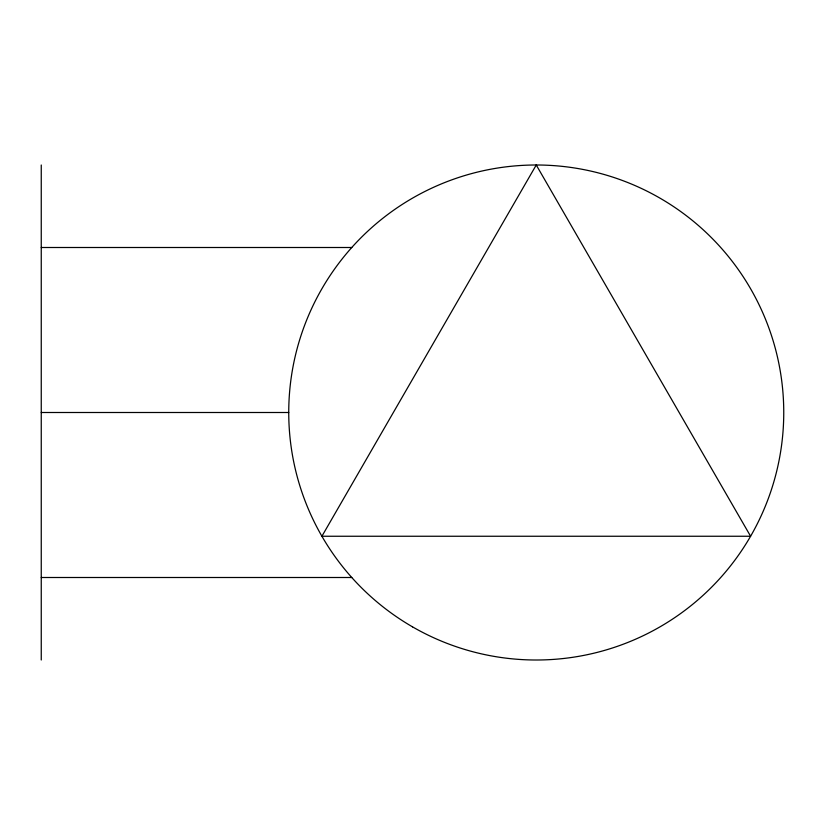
<?xml version="1.0" encoding="UTF-8"?>
<svg xmlns="http://www.w3.org/2000/svg" width="825" height="825" viewBox="0 0 825 825"><rect width="100%" height="100%" fill="white"/><g stroke="black" fill="none" stroke-linecap="round" stroke-linejoin="round"><path stroke-width="1.24" d="M41.25 247.5L351.78 247.5M41.25 412.5L288.75 412.5M41.25 577.5L351.78 577.5M41.25 165L41.25 660M536.25 165L321.905 536.25L750.595 536.25L536.25 165M412.5 626.845A247.5 247.5 0 0 0 783.75 412.5A247.5 247.5 0 0 0 412.5 198.155A247.5 247.5 0 0 0 412.5 626.845"/></g></svg>
